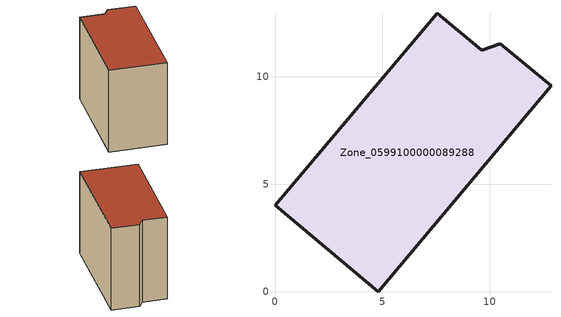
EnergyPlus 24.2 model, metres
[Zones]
Zone_0599100000089288
 floor ground (C_G): 0,4.02 7.55,12.96 9.63,11.23 10.5,11.54 12.85,9.59 4.81,0 z0
 wall outside (C_F): 4.81,0 12.85,9.59 10.5,11.54 9.63,11.23 7.55,12.96 0,4.02 4.81,0 z0:9.63
 roof outside (C_R): 7.55,12.96 0,4.02 4.81,0 12.85,9.59 10.5,11.54 9.63,11.23 z9.63
[BUILDING]
Pand.0599100000089288: North Axis=0; Terrain=City; Loads Convergence Tolerance Value=0.04; Temperature Convergence Tolerance Value=0.4; Solar Distribution=FullExterior; Maximum Number of Warmup Days=25; Minimum Number of Warmup Days=1
[Site:Location]
Rotterdam.The.Hague.AP_ZH_NLD Design_Conditions: Latitude=51.96; Longitude=4.45; Time Zone=1; Elevation=-4.5
[SITE:GROUNDTEMPERATURE:BUILDINGSURFACE]
18, 18, 18, 18, 18, 18, 18, 18, 18, 18, 18, 18
[MATERIAL] Thermal Absorptance=0.9; Solar Absorptance=0.7; Visible Absorptance=0.7
Name | Roughness | Thickness | Conductivity | Density | Specific Heat
G.TI.1946-1964 | MediumSmooth | 0.15 | 1 | 540 | 1210
F.TI.1946-1964 | Rough | 0.3 | 0.857143 | 1920 | 840
R.TI.1946-1964 | MediumRough | 0.2 | 0.277778 | 1500 | 1000
[CONSTRUCTION]
C_G: G.TI.1946-1964
C_F: F.TI.1946-1964
C_R: R.TI.1946-1964
[ZONE]
Zone_0599100000089288: Type=1; Multiplier=1; Ceiling Height=Autocalculate; Volume=Autocalculate; Floor Area=autocalculate; Part of Total Floor Area=Yes
[ZONEINFILTRATION:DESIGNFLOWRATE]
Infil_Zone_0599100000089288: Zone or ZoneList or Space or SpaceList=Zone_0599100000089288; Schedule=AlwaysOn; Design Flow Rate Calculation Method=Flow/Area; Flow Rate per Floor Area=0.003; Constant Term Coefficient=1; Temperature Term Coefficient=0; Velocity Term Coefficient=0; Velocity Squared Term Coefficient=0
[HVACTEMPLATE:ZONE:IDEALLOADSAIRSYSTEM]
Zone_0599100000089288: Maximum Heating Supply Air Temperature=50; Minimum Cooling Supply Air Temperature=13; Maximum Heating Supply Air Humidity Ratio=0.0156; Minimum Cooling Supply Air Humidity Ratio=0.0077; Heating Limit=NoLimit; Cooling Limit=NoLimit; Dehumidification Control Type=ConstantSensibleHeatRatio; Cooling Sensible Heat Ratio=0.7; Dehumidification Setpoint=60; Humidification Control Type=None; Humidification Setpoint=30; Outdoor Air Method=None; Outdoor Air Flow Rate per Person=0.00944; Outdoor Air Flow Rate per Zone Floor Area=0; Outdoor Air Flow Rate per Zone=0; Demand Controlled Ventilation Type=None; Outdoor Air Economizer Type=NoEconomizer; Heat Recovery Type=None; Sensible Heat Recovery Effectiveness=0.7; Latent Heat Recovery Effectiveness=0.65
[ZONECONTROL:THERMOSTAT]
ThermostatControl_Zone_0599100000089288: Zone or ZoneList=Zone_0599100000089288; Control Type Schedule=DualSetpointControlType; Control 1=Thermostat_Zone_0599100000089288; Temperature Difference Between Cutout And Setpoint=0
[THERMOSTATSETPOINT:DUALSETPOINT]
Thermostat_Zone_0599100000089288: Heating Setpoint Temperature Schedule=HeatingSetpoint_Zone_0599100000089288; Cooling Setpoint Temperature Schedule=CoolingSetpoint_Zone_0599100000089288
[SCHEDULE:COMPACT]
HeatingSetpoint_Zone_0599100000089288: Through: 12/31, For: AllDays, Until: 24:00, 21
CoolingSetpoint_Zone_0599100000089288: Through: 12/31, For: AllDays, Until: 24:00, 24
DualSetpointControlType: Through: 12/31, For: AllDays, Until: 24:00, 4
AlwaysOn: Through: 12/31, For: AllDays, Until: 24:00, 1
